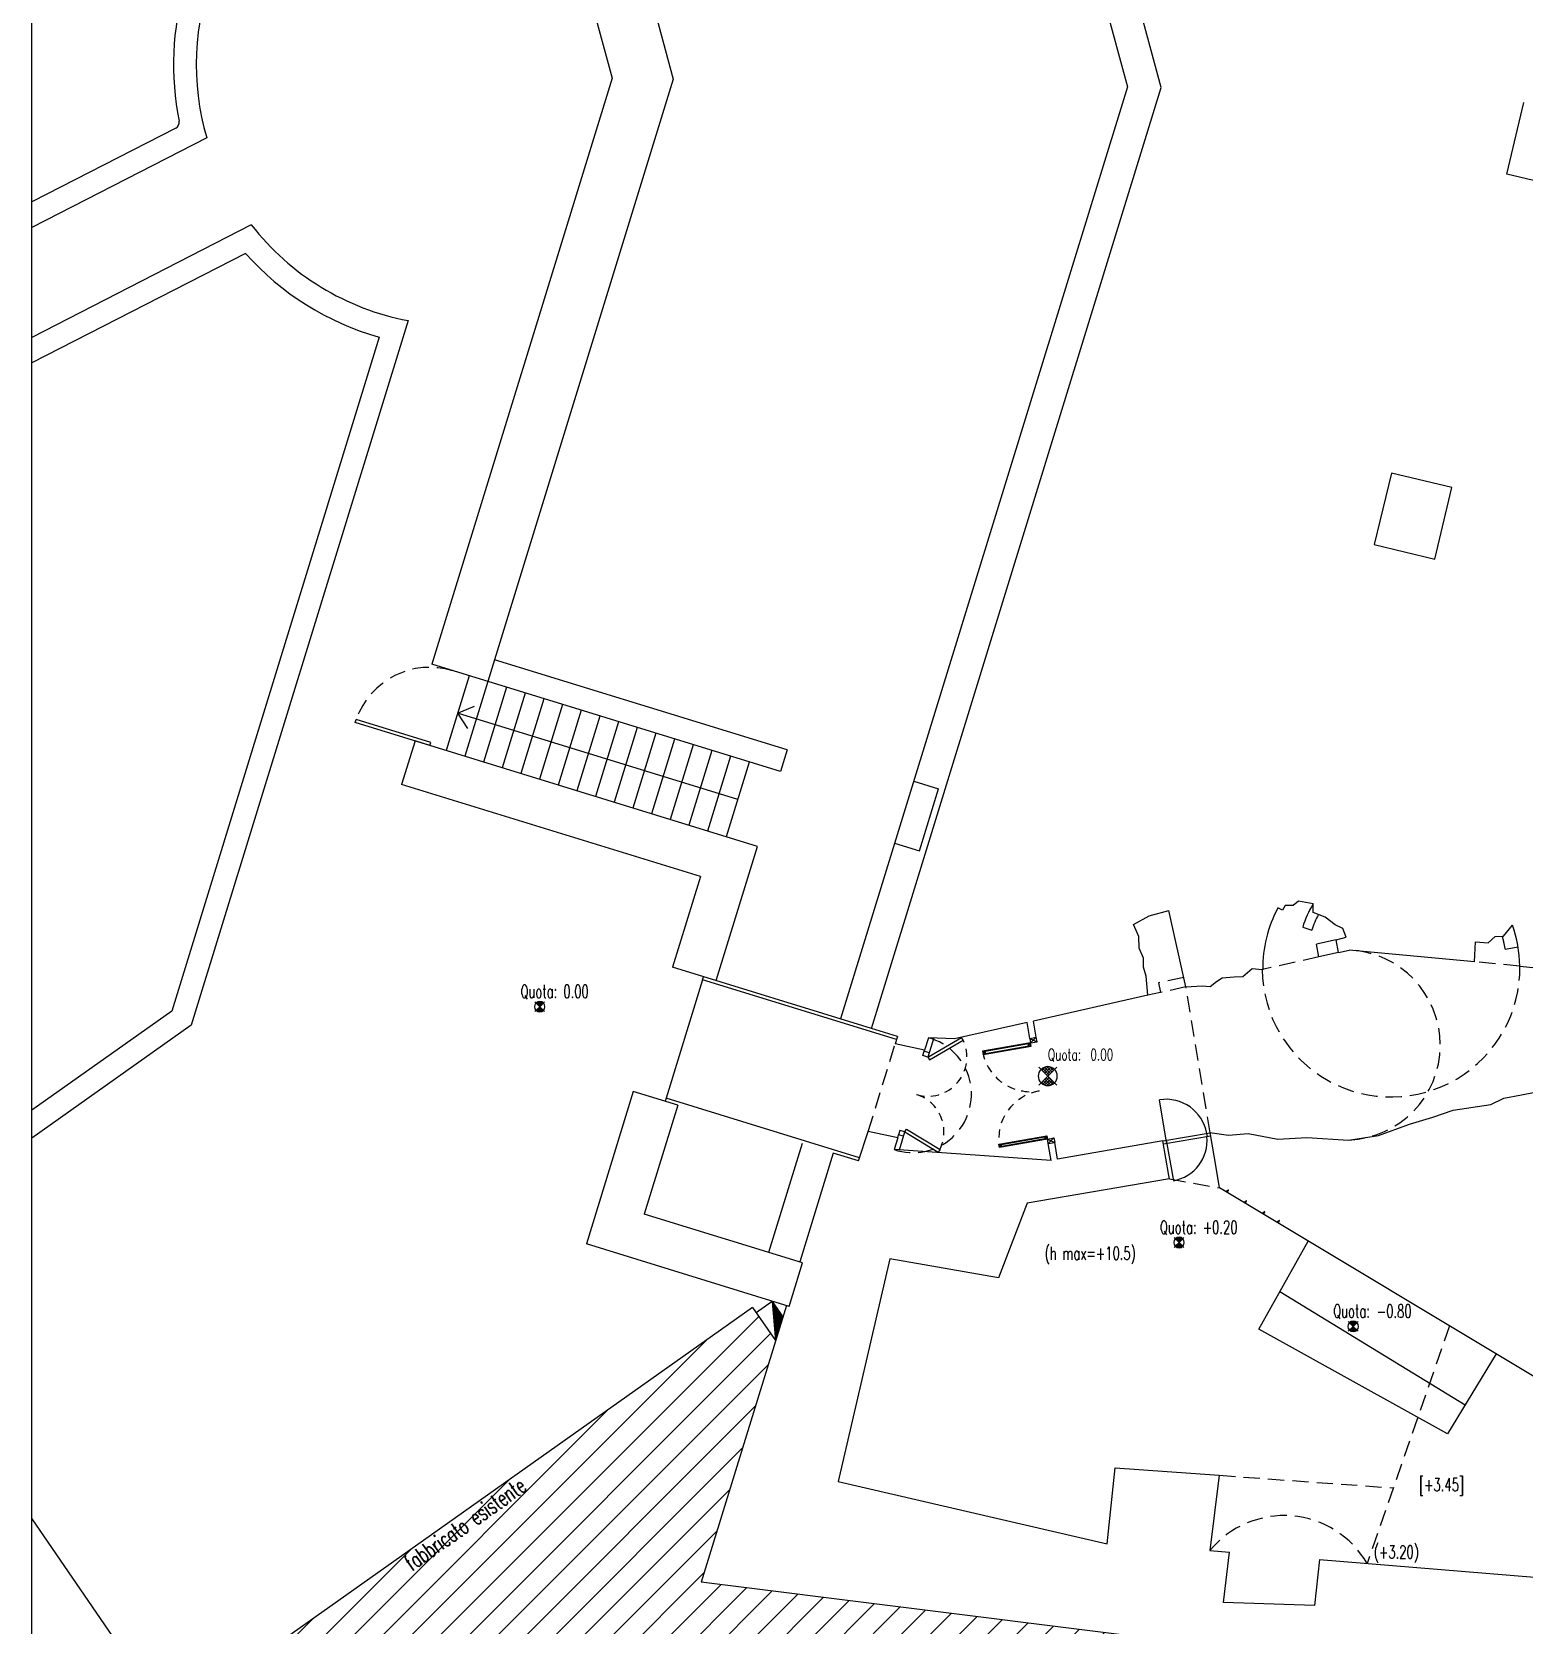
# Model space of a CAD drawing. Extents: x 152.8 to 248.8, y 69.3 to 148.3.
# Drawn here: x 152.85 to 175.76, y 92.6 to 117.06 of the extents above; entities that cross this region are included whole.
import ezdxf

# ---------------------------------------------------------------- set-up
doc = ezdxf.new("R2010")
doc.units = 0
doc.linetypes.add('HIDDEN', pattern=[0.375, 0.25, -0.125])
doc.linetypes.add('HIDDEN2', pattern=[0.1875, 0.125, -0.0625])
doc.layers.get('0').update_dxf_attribs({"linetype": 'CONTINUOUS'})
for name, color, linetype in [('CAMPIT', 1, 'CONTINUOUS'), ('CAMPIT----CAG', 1, 'CONTINUOUS'), ('DANNI', 3, 'CONTINUOUS'), ('INFISSI---CAZ', 2, 'CONTINUOUS'), ('INGOMBRI--CAF', 2, 'HIDDEN2'), ('MURI', 4, 'CONTINUOUS'), ('MURI------CAJ', 4, 'CONTINUOUS'), ('PLANIMETRIA', 1, 'CONTINUOUS'), ('PROIEZIONI', 2, 'HIDDEN'), ('QUOT-GEN--CAH', 2, 'CONTINUOUS'), ('SCAVI', 10, 'CONTINUOUS'), ('TESTI-----CAH', 2, 'CONTINUOUS'), ('VISTE', 2, 'CONTINUOUS'), ('VISTE-----CAF', 2, 'CONTINUOUS')]:
    doc.layers.add(name, color=color, linetype=linetype)
doc.styles.add('1', font='SIMPLEX', dxfattribs={"width": 0.65})

# ---------------------------------------------------------------- blocks, each defined once
blk = doc.blocks.new('QTP2--2S')
for q in [(-0.152, 0.152), (-0.152, -0.152), (0.152, 0.152), (0.152, -0.152)]:
    blk.add_line((0, 0), q)
at = {"color": 0}
for p, q in [((-0.099, 0.099), (-0.04, 0.158)), ((0.023, 0.023), (-0.09, 0.135)), ((-0.074, 0.074), (0.014, 0.162)), ((0.048, 0.048), (-0.057, 0.152)), ((-0.049, 0.049), (0.055, 0.153)), ((-0.024, 0.024), (0.088, 0.137)), ((0.072, 0.072), (-0.017, 0.162)), ((0.097, 0.097), (0.036, 0.159)), ((-0.114, -0.115), (0, 0)), ((-0.046, -0.156), (-0.101, -0.101)), ((-0.087, -0.137), (0.025, -0.025)), ((0.01, -0.162), (-0.076, -0.076)), ((-0.054, -0.153), (0.05, -0.05)), ((0.051, -0.154), (-0.051, -0.051)), ((0.085, -0.138), (-0.027, -0.027)), ((-0.013, -0.162), (0.075, -0.075)), ((0.113, -0.117), (-0.002, -0.002)), ((0.042, -0.157), (0.099, -0.099))]:
    blk.add_line(p, q, dxfattribs=at)
for start, end in [(135, 225), (45, 135), (315, 45), (225, 315)]:
    blk.add_arc((0, 0), 0.162, start, end)
at = {"style": '1', "width": 0.65}
blk.add_text('Quota:', height=0.2, dxfattribs=at).set_placement((0.004, 0.267))
blk.add_attdef('QUOTA', (0.727, 0.267), '', height=0.2, dxfattribs=at)
blk = doc.blocks.new('*X9')
at = {"color": 0}
for p, q in [((2.295, 8.606), (2.3, 8.611)), ((2.297, 8.59), (2.307, 8.6)), ((2.298, 8.574), (2.314, 8.59)), ((2.3, 8.557), (2.322, 8.579)), ((2.301, 8.541), (2.329, 8.569)), ((2.302, 8.525), (2.336, 8.559)), ((2.304, 8.509), (2.344, 8.548)), ((2.305, 8.493), (2.351, 8.538)), ((2.307, 8.476), (2.358, 8.528)), ((2.308, 8.46), (2.366, 8.517)), ((2.31, 8.444), (2.373, 8.507)), ((2.311, 8.428), (2.38, 8.497)), ((2.313, 8.411), (2.387, 8.486)), ((2.314, 8.395), (2.395, 8.476)), ((2.316, 8.379), (2.402, 8.466)), ((2.317, 8.363), (2.409, 8.455)), ((2.318, 8.347), (2.417, 8.445)), ((2.32, 8.33), (2.424, 8.435)), ((2.321, 8.314), (2.431, 8.424)), ((2.323, 8.298), (2.439, 8.414)), ((2.324, 8.282), (2.446, 8.403)), ((2.326, 8.265), (2.453, 8.393)), ((2.327, 8.249), (2.457, 8.379)), ((2.329, 8.233), (2.449, 8.353)), ((2.33, 8.217), (2.441, 8.328)), ((2.332, 8.201), (2.433, 8.302)), ((2.333, 8.184), (2.425, 8.277)), ((2.334, 8.168), (2.417, 8.251)), ((2.336, 8.152), (2.41, 8.226)), ((2.337, 8.136), (2.402, 8.2)), ((2.339, 8.119), (2.394, 8.174)), ((2.34, 8.103), (2.386, 8.149)), ((2.342, 8.087), (2.378, 8.123)), ((2.343, 8.071), (2.37, 8.098)), ((2.345, 8.054), (2.362, 8.072)), ((2.346, 8.038), (2.355, 8.047))]:
    blk.add_line(p, q, dxfattribs=at)
blk = doc.blocks.new('POA0022R')
at = {"color": 0}
for p, q in [((1, 0.05), (0, 0.05)), ((0, 0.05), (0, 0)), ((0.05, 0.05), (0, 0)), ((0, 0.05), (0.05, 0)), ((0, 0), (1, 0)), ((0.05, 0.05), (0.05, 0)), ((0.95, 0.04), (0.05, 0.04)), ((0.05, 0.01), (0.95, 0.01)), ((0.95, 0), (0.95, 0.05)), ((0.95, 0.05), (1, 0)), ((1, 0.05), (0.95, 0)), ((1, 0), (1, 0.05))]:
    blk.add_line(p, q, dxfattribs=at)

msp = doc.modelspace()

# ---------------------------------------------------------------- hatches: boundary and pattern name
at = {"layer": 'CAMPIT'}
h = msp.add_hatch(dxfattribs=at)
h.set_pattern_fill('ANSI31', color=256, scale=2.5, style=0)
h.set_pattern_definition([(45, (-9.98624, -26.28145), (-0.22097087, 0.22097087), [])])
h.paths.add_polyline_path([(163.12638, 93.25355), (164.27002, 96.96797), (163.9141, 97.47099), (156.59876, 92.29503), (160.60911, 86.81309), (167.04711, 78.01269), (167.19445, 77.82462), (188.21599, 90.1257)])
h.paths.add_polyline_path([(158.67217, 93.32995), (160.77032, 94.8145), (160.55372, 95.12062), (158.45557, 93.63608)], flags=24)

# ---------------------------------------------------------------- linework, layer by layer
msp.add_line((163.14906, 102.50266), (162.58997, 100.68678), dxfattribs=at)
at = {"layer": 'CAMPIT----CAG'}
msp.add_line((164.21676, 97.56264), (164.27002, 96.96797), dxfattribs=at)
at = {"layer": 'DANNI', "color": 2}
for points in [[(171.19786, 99.24417, 0.05625, 0, 0), (171.22679, 99.29241, 0, 0, 0)], [(171.47496, 99.07799, 0.05625, 0, 0), (171.50389, 99.12623, 0, 0, 0)], [(171.75428, 98.91048, 0.05625, 0, 0), (171.78321, 98.95872, 0, 0, 0)], [(171.9792, 98.77559, 0.05625, 0, 0), (172.00813, 98.82383, 0, 0, 0)]]:
    msp.add_lwpolyline(points, format="xyseb", dxfattribs=at)
for p in [(171.22083, 99.27134), (171.49792, 99.10517), (171.77725, 98.93765), (172.00217, 98.80276)]:
    msp.add_point(p, dxfattribs=at)
at = {"layer": 'INFISSI---CAZ'}
for p, q in [((166.47915, 104.48283), (166.77341, 105.43856)), ((166.60773, 101.31629), (167.12492, 101.62045)), ((168.1743, 101.60493), (168.28487, 101.55322)), ((168.18637, 101.53598), (168.2728, 101.62217)), ((166.25586, 100.16903), (166.76853, 99.85731)), ((168.44504, 100.05845), (168.55562, 100.00674)), ((168.45711, 99.9895), (168.54354, 100.07569))]:
    msp.add_line(p, q, dxfattribs=at)
for points in [[(166.69819, 101.61125), (166.60773, 101.31629), (166.53124, 101.33974), (166.55177, 101.40667)], [(166.60773, 101.31629), (166.63307, 101.27319), (167.15026, 101.57735), (167.12492, 101.62045)], [(168.1743, 101.60493), (168.18637, 101.53598), (168.28487, 101.55322), (168.2728, 101.62217)], [(166.17086, 99.89189), (166.25586, 100.16903), (166.17938, 100.19249), (166.15885, 100.12557)], [(166.25586, 100.16903), (166.28184, 100.21176), (166.7945, 99.90003), (166.76853, 99.85731)], [(168.45711, 99.9895), (168.44504, 100.05845), (168.54354, 100.07569), (168.55562, 100.00674)]]:
    msp.add_lwpolyline(points, dxfattribs=at)
at = {"layer": 'INGOMBRI--CAF'}
for centre, radius, start, end in [((166.60773, 101.31629), 0.6, 252.948952, 25.679985), ((168.18637, 101.53598), 0.75, 189.930175, 279.930175), ((168.44504, 100.05845), 0.75, 99.930175, 189.930175), ((166.25586, 100.16903), 0.6, 333.478727, 72.948952)]:
    msp.add_arc(centre, radius, start, end, dxfattribs=at)
at = {"layer": 'MURI'}
for p, q in [((175.49784, 114.87197), (175.76027, 115.97286)), ((176.43178, 114.64948), (175.49784, 114.87197)), ((173.72925, 110.28398), (173.45898, 109.18497)), ((174.65532, 110.06323), (173.72925, 110.28398)), ((174.39292, 108.96247), (174.65532, 110.06323)), ((173.45898, 109.18497), (174.39289, 108.96234))]:
    msp.add_line(p, q, dxfattribs=at)
at = {"layer": 'MURI------CAJ'}
for p, q in [((170.19252, 116.20359), (166.4406, 130.0404)), ((165.74421, 101.75597), (170.19252, 116.20359)), ((170.5714, 102.39474), (170.30832, 103.56555)), ((172.91271, 102.9235), (172.87559, 103.12003)), ((175.00134, 102.78014), (175.01738, 103.08798)), ((172.91271, 102.9235), (173.07983, 102.96105)), ((175.00134, 102.78014), (173.07983, 102.96105)), ((169.98519, 102.26568), (168.22922, 101.87111)), ((168.13154, 101.84916), (167.01522, 101.59833)), ((168.1743, 101.60493), (168.13154, 101.84916)), ((168.2728, 101.62217), (168.22922, 101.87111)), ((166.14034, 101.634), (165.74421, 101.75597)), ((166.14034, 101.634), (166.10516, 101.51927)), ((166.55691, 101.42341), (166.10516, 101.51927)), ((166.61555, 101.61462), (166.55691, 101.42341)), ((167.01522, 101.59833), (166.61555, 101.61462)), ((165.54505, 99.72463), (165.69303, 100.17555)), ((166.14478, 100.07969), (165.69303, 100.17555)), ((166.14478, 100.07969), (166.08891, 99.89753)), ((171.03361, 99.62157), (170.94227, 100.1586)), ((165.15569, 99.84452), (164.6407, 98.17188)), ((165.54505, 99.72463), (165.15569, 99.84452)), ((168.50229, 99.73143), (166.08891, 99.89753)), ((168.50229, 99.73143), (168.45711, 99.9895)), ((168.60079, 99.74868), (168.55562, 100.00674)), ((170.21724, 100.03167), (168.60079, 99.74868)), ((170.31057, 99.49859), (170.21724, 100.03167)), ((170.27511, 99.99104), (170.26653, 100.04005)), ((171.08688, 99.30838), (171.03361, 99.62157)), ((170.31919, 99.44934), (168.13508, 99.07447)), ((170.31919, 99.44934), (170.31057, 99.49859)), ((168.13508, 99.07447), (167.69352, 97.92887)), ((178.80861, 94.67751), (171.08688, 99.30838)), ((166.02543, 98.22082), (165.22855, 94.80037)), ((167.69352, 97.92887), (166.02543, 98.22082)), ((163.9141, 97.47099), (156.59876, 92.29503)), ((164.43471, 97.50288), (163.12638, 93.25355)), ((163.9141, 97.47099), (164.27002, 96.96797)), ((164.21676, 97.56264), (163.97186, 97.38936)), ((164.21676, 97.56264), (164.38145, 97.32988)), ((169.35972, 93.84416), (169.48474, 95.01168)), ((169.48474, 95.01168), (171.08258, 94.89636)), ((165.22855, 94.80037), (169.35972, 93.84416)), ((171.08258, 94.89636), (170.93749, 93.73981)), ((170.93749, 93.73981), (171.24128, 93.7149)), ((171.14866, 92.94376), (171.24128, 93.7149)), ((172.62013, 93.60182), (172.5443, 92.89732)), ((172.62013, 93.60182), (178.092, 93.15307)), ((188.21599, 90.1257), (163.12638, 93.25355)), ((172.5443, 92.89732), (171.14866, 92.94376))]:
    msp.add_line(p, q, dxfattribs=at)
at = {"layer": 'MURI------CAJ', "linetype": 'Continuous'}
for p, q in [((166.55177, 101.40667), (166.55691, 101.42341)), ((166.14478, 100.07969), (166.15885, 100.12557))]:
    msp.add_line(p, q, dxfattribs=at)
at = {"layer": 'MURI------CAJ'}
for points in [[(169.98519, 102.26568), (169.9586, 102.55995), (169.91898, 102.69858), (169.91898, 102.83721), (169.85294, 102.98904), (169.84634, 103.16728), (169.76709, 103.35211), (170.00483, 103.48414), (170.30832, 103.56555)], [(172.87559, 103.12003), (173.0305, 103.15655), (172.97858, 103.29001), (172.8599, 103.34932), (172.70785, 103.46425), (172.52612, 103.5384), (172.52612, 103.66815), (172.29989, 103.70893), (172.2183, 103.64591), (172.0922, 103.64591), (172.05141, 103.57176), (171.98258, 103.60807)], [(175.01738, 103.08798), (175.21343, 103.07296), (175.31952, 103.16911), (175.44802, 103.17587), (175.58338, 103.34403)], [(170.57083, 102.39728), (170.82135, 102.41266), (170.94098, 102.39985), (171.03924, 102.47672), (171.12897, 102.53652), (171.31269, 102.54933), (171.44513, 102.5536), (171.5904, 102.67746), (171.74164, 102.66036)], [(175.69825, 102.71453), (175.94982, 102.6854), (176.16454, 102.70101), (176.34413, 102.63076), (176.58619, 102.54881), (176.87119, 102.5371), (177.21475, 102.50198), (177.49584, 102.54881), (177.76523, 102.48636), (178.07365, 102.47856), (178.37037, 102.49807), (178.51482, 102.45124), (178.71621, 102.43039)], [(173.06933, 100.04388), (173.52772, 100.1132), (174.00581, 100.28698), (174.36075, 100.3956), (174.67223, 100.50421), (175.25173, 100.5911), (175.45456, 100.68524), (175.72258, 100.73592), (176.06613, 100.80333)], [(170.93995, 100.1582), (171.22554, 100.11882), (171.52664, 100.14499), (171.98046, 100.05775), (172.42556, 100.08392), (173.06933, 100.04388)]]:
    msp.add_lwpolyline(points, dxfattribs=at)
at = {"layer": 'MURI------CAJ', "color": 0}
for points in [[(168.1743, 101.60493), (168.1743, 101.60493), (168.1743, 101.60493), (168.2728, 101.62217), (168.2728, 101.62217), (168.2728, 101.62217)], [(166.62825, 101.38321), (166.62825, 101.38321), (166.62825, 101.38321), (166.55177, 101.40667), (166.55177, 101.40667), (166.55177, 101.40667)], [(166.23533, 100.10211), (166.23533, 100.10211), (166.23533, 100.10211), (166.15885, 100.12557), (166.15885, 100.12557), (166.15885, 100.12557)], [(168.45711, 99.9895), (168.45711, 99.9895), (168.45711, 99.9895), (168.55562, 100.00674), (168.55562, 100.00674), (168.55562, 100.00674)]]:
    msp.add_lwpolyline(points, dxfattribs=at)
at = {"layer": 'MURI------CAJ'}
for start, end in [(151.942549, 180.588107), (1.01397, 19.669637)]:
    msp.add_arc((173.72458, 102.6796), 1.97399, start, end, dxfattribs=at)
at = {"layer": 'PLANIMETRIA', "color": 2}
msp.add_line((152.84927, 94.22761), (154.9659, 91.1397), dxfattribs=at)
at = {"layer": 'PROIEZIONI'}
for p, q in [((175.47356, 102.97637), (175.67074, 103.00983)), ((172.61269, 102.85608), (171.74164, 102.66036)), ((175.69825, 102.71453), (175.00134, 102.78014)), ((170.53852, 102.54109), (170.14776, 102.45562)), ((170.18064, 102.30927), (169.98519, 102.26568)), ((170.14776, 102.45562), (170.18064, 102.30927)), ((170.5714, 102.39474), (170.18064, 102.30927)), ((170.94052, 100.15469), (170.57083, 102.39728)), ((170.31919, 99.44934), (171.08688, 99.30838)), ((174.61739, 97.19106), (173.35323, 93.54169)), ((171.08258, 94.89636), (173.75566, 94.70343))]:
    msp.add_line(p, q, dxfattribs=at)
for centre, radius, start, end in [((158.96039, 106.10149), 1.2, 72.886813, 160.498798), ((173.72458, 102.6796), 1.77399, 9.630435, 16.209975), ((173.016, 101.50268), 1.45977, 272.093797, 87.493594), ((173.72, 102.68338), 1.9785, 180.666809, 0.90195), ((166.37873, 100.74795), 0.89845, 251.180802, 74.717103), ((172.07674, 92.80406), 1.47429, 30.021905, 140.601379)]:
    msp.add_arc(centre, radius, start, end, dxfattribs=at)
at = {"layer": 'QUOT-GEN--CAH'}
for p, q in [((160.64728, 102.0913), (160.57149, 102.16708)), ((160.64728, 102.0913), (160.57149, 102.01551)), ((160.59004, 102.03364), (160.64749, 102.09109)), ((160.6243, 102.01338), (160.59683, 102.04085)), ((160.59799, 102.14058), (160.62749, 102.17009)), ((160.6587, 102.10272), (160.6024, 102.15901)), ((160.60381, 102.02266), (160.65986, 102.07871)), ((160.65221, 102.01021), (160.6092, 102.05322)), ((160.61036, 102.12821), (160.65438, 102.17222)), ((160.67107, 102.11509), (160.61879, 102.16737)), ((160.6205, 102.0146), (160.67223, 102.06634)), ((160.67295, 102.01422), (160.62158, 102.0656)), ((160.62274, 102.11583), (160.67467, 102.16777)), ((160.68983, 102.02209), (160.63395, 102.07797)), ((160.63511, 102.10346), (160.69125, 102.1596)), ((160.68345, 102.12747), (160.63883, 102.17209)), ((160.64095, 102.01031), (160.68461, 102.05396)), ((160.70376, 102.03291), (160.64633, 102.09034)), ((160.64728, 102.0913), (160.72306, 102.16708)), ((160.64728, 102.0913), (160.72306, 102.01551)), ((160.69582, 102.13984), (160.66512, 102.17055)), ((160.66819, 102.0128), (160.69698, 102.04159)), ((170.46461, 98.47185), (170.38882, 98.54763)), ((170.46461, 98.47185), (170.38882, 98.39606)), ((170.40737, 98.41419), (170.46482, 98.47164)), ((170.44163, 98.39393), (170.41416, 98.4214)), ((170.41532, 98.52113), (170.44482, 98.55064)), ((170.47603, 98.48327), (170.41973, 98.53957)), ((170.42114, 98.40322), (170.47719, 98.45926)), ((170.46954, 98.39076), (170.42653, 98.43377)), ((170.42769, 98.50876), (170.4717, 98.55277)), ((170.4884, 98.49564), (170.43612, 98.54793)), ((170.43783, 98.39515), (170.48956, 98.44689)), ((170.49028, 98.39477), (170.43891, 98.44615)), ((170.44007, 98.49639), (170.492, 98.54832)), ((170.50716, 98.40265), (170.45128, 98.45852)), ((170.45244, 98.48401), (170.50858, 98.54015)), ((170.50078, 98.50802), (170.45615, 98.55264)), ((170.45828, 98.39086), (170.50194, 98.43451)), ((170.52109, 98.41346), (170.46365, 98.4709)), ((170.46461, 98.47185), (170.54039, 98.54763)), ((170.46461, 98.47185), (170.54039, 98.39606)), ((170.51315, 98.52039), (170.48245, 98.5511)), ((170.48552, 98.39335), (170.51431, 98.42214)), ((173.13824, 97.18357), (173.06246, 97.25936)), ((173.13824, 97.18357), (173.06246, 97.10779)), ((173.08101, 97.12592), (173.13845, 97.18336)), ((173.11526, 97.10566), (173.08779, 97.13313)), ((173.08895, 97.23286), (173.11846, 97.26236)), ((173.14967, 97.195), (173.09337, 97.25129)), ((173.09478, 97.11494), (173.15083, 97.17099)), ((173.14318, 97.10249), (173.10017, 97.1455)), ((173.10133, 97.22049), (173.14534, 97.2645)), ((173.16204, 97.20737), (173.10976, 97.25965)), ((173.11146, 97.10688), (173.1632, 97.15862)), ((173.16392, 97.1065), (173.11254, 97.15787)), ((173.1137, 97.20811), (173.16564, 97.26005)), ((173.18079, 97.11437), (173.12492, 97.17025)), ((173.12608, 97.19574), (173.18222, 97.25188)), ((173.17441, 97.21975), (173.12979, 97.26437)), ((173.13192, 97.10258), (173.17557, 97.14624)), ((173.19473, 97.12519), (173.13729, 97.18262)), ((173.13824, 97.18357), (173.21403, 97.25936)), ((173.13824, 97.18357), (173.21403, 97.10779)), ((173.18679, 97.23212), (173.15608, 97.26283)), ((173.15916, 97.10508), (173.18795, 97.13387))]:
    msp.add_line(p, q, dxfattribs=at)
for centre, start, end in [((160.64728, 102.0913), 135, 225), ((160.64728, 102.0913), 45, 135), ((160.64728, 102.0913), 225, 315), ((160.64728, 102.0913), 315, 45), ((170.46461, 98.47185), 135, 225), ((170.46461, 98.47185), 45, 135), ((170.46461, 98.47185), 225, 315), ((170.46461, 98.47185), 315, 45), ((173.13824, 97.18357), 135, 225), ((173.13824, 97.18357), 45, 135), ((173.13824, 97.18357), 225, 315), ((173.13824, 97.18357), 315, 45)]:
    msp.add_arc(centre, 0.08124, start, end, dxfattribs=at)
at = {"layer": 'SCAVI'}
msp.add_lwpolyline([(152.84927, 69.47906), (152.84927, 148.28894), (229.34701, 148.28894), (229.34701, 69.47906)], dxfattribs=at)
at = {"layer": 'TESTI-----CAH'}
for p, q in [((155.05862, 115.5783), (152.84927, 114.44601)), ((155.53515, 115.42923), (152.84927, 114.05272)), ((156.21928, 114.09433), (152.84927, 112.3672)), ((156.13012, 113.65535), (152.84927, 111.97392))]:
    msp.add_line(p, q, dxfattribs=at)
for centre, radius, start, end in [((159.37381, 116.55379), 4, 158.739208, 196.328201), ((159.37381, 116.55379), 4.35, 163.576494, 191.490914), ((155.01301, 115.66729), 0.1, 297.135124, 11.490914), ((159.37381, 116.55379), 4, 217.942047, 259.241843)]:
    msp.add_arc(centre, radius, start, end, dxfattribs=at)
at = {"layer": 'VISTE'}
for p, q in [((157.15684, 136.76633), (162.69808, 116.33061)), ((156.28821, 136.5308), (161.76127, 116.34649)), ((164.19233, 136.42135), (169.67207, 116.21241)), ((161.76127, 116.34649), (158.99064, 107.34777)), ((162.69808, 116.33061), (159.85079, 107.08294)), ((169.67207, 116.21241), (165.26634, 101.9031)), ((158.62716, 112.6241), (155.29657, 101.80671)), ((158.18272, 112.37004), (154.99713, 102.02359)), ((164.4457, 106.03441), (159.95378, 107.41744)), ((164.34271, 105.69991), (158.99064, 107.34777)), ((159.56407, 107.17121), (159.21096, 106.02434)), ((159.85079, 107.08294), (159.49768, 105.93607)), ((160.13751, 106.99466), (159.7844, 105.84779)), ((160.42423, 106.90638), (160.07112, 105.75951)), ((159.38752, 106.59778), (159.64644, 106.70507)), ((160.71095, 106.8181), (160.35783, 105.67123)), ((160.99766, 106.72982), (160.64455, 105.58295)), ((157.81352, 106.4546), (157.82923, 106.50208)), ((157.81352, 106.4546), (157.82923, 106.50208)), ((163.98961, 104.55304), (157.81352, 106.4546)), ((158.97511, 106.14928), (157.82923, 106.50208)), ((163.68828, 105.27361), (159.38752, 106.59778)), ((159.38752, 106.59778), (159.54125, 106.36343)), ((161.28438, 106.64155), (160.93127, 105.49468)), ((161.5711, 106.55327), (161.21799, 105.4064)), ((161.85782, 106.46499), (161.5047, 105.31812)), ((158.7331, 106.17147), (158.52631, 105.50271)), ((158.96039, 106.10149), (158.7331, 106.17147)), ((162.14453, 106.37671), (161.79142, 105.22984)), ((162.43125, 106.28843), (162.07814, 105.14156)), ((162.71797, 106.20016), (162.36486, 105.05328)), ((158.96039, 106.10149), (158.97511, 106.14928)), ((163.00469, 106.11188), (162.65157, 104.96501)), ((163.2914, 106.0236), (162.93829, 104.87673)), ((163.57812, 105.93532), (163.22501, 104.78845)), ((164.4457, 106.03441), (164.34271, 105.69991)), ((163.86484, 105.84704), (163.51173, 104.70017)), ((163.11462, 104.09001), (158.52631, 105.50271)), ((163.35492, 102.4916), (163.98961, 104.55304)), ((163.11462, 104.09001), (162.68591, 102.69758)), ((172.36434, 103.30981), (172.50529, 103.26712)), ((172.87559, 103.12003), (172.57557, 103.05261)), ((172.61269, 102.85608), (172.57557, 103.05261)), ((172.91271, 102.9235), (172.61269, 102.85608)), ((165.74421, 101.75597), (162.68591, 102.69758)), ((163.14906, 102.50266), (163.16377, 102.55045)), ((166.12568, 101.5862), (163.14906, 102.50266)), ((154.99713, 102.02359), (152.84927, 100.50387)), ((155.29657, 101.80671), (152.84927, 100.07512)), ((162.08503, 100.78993), (161.36407, 98.4483)), ((162.7664, 100.58015), (162.08503, 100.78993)), ((162.7664, 100.58015), (162.25141, 98.90753)), ((162.58997, 100.68678), (162.57526, 100.63899)), ((165.56064, 99.77215), (162.58997, 100.68678)), ((164.67782, 99.99165), (164.16283, 98.31901)), ((164.6847, 98.15834), (162.25141, 98.90753)), ((164.47871, 97.48933), (161.36407, 98.4483)), ((164.47871, 97.48933), (164.6847, 98.15834))]:
    msp.add_line(p, q, dxfattribs=at)
for centre, radius, start, end in [((159.37381, 116.55379), 4.35, 221.782744, 254.108631), ((173.59638, 102.96928), 1.27823, 146.855666, 164.549196), ((173.72862, 102.89652), 1.27823, 151.514338, 163.146362), ((149.30783, 106.14438), 7, 305.281275, 305.634192)]:
    msp.add_arc(centre, radius, start, end, dxfattribs=at)
at = {"layer": 'VISTE-----CAF'}
for p, q in [((166.39112, 105.55626), (166.77341, 105.43856)), ((166.09686, 104.60054), (166.47915, 104.48283)), ((170.26653, 100.04005), (170.16669, 100.66209)), ((170.21724, 100.03167), (170.94052, 100.15469)), ((170.94891, 100.1054), (170.22586, 99.98242)), ((170.89962, 100.09701), (170.89123, 100.14631)), ((170.26653, 100.04005), (170.37795, 99.41999)), ((171.69272, 97.14133), (172.44788, 98.49216)), ((172.01493, 97.7177), (174.85829, 95.97864)), ((174.58677, 95.5347), (171.69272, 97.14133)), ((175.33618, 96.75999), (174.58677, 95.5347))]:
    msp.add_line(p, q, dxfattribs=at)
at = {"layer": 'VISTE-----CAF', "linetype": 'HIDDEN'}
msp.add_line((165.69303, 100.17555), (166.10516, 101.51927), dxfattribs=at)
at = {"layer": 'VISTE-----CAF'}
for centre, radius, start, end in [((170.26515, 100.03362), 0.63614, 10.203307, 98.904383), ((170.26653, 100.04005), 0.63, 280.186666, 5.10076)]:
    msp.add_arc(centre, radius, start, end, dxfattribs=at)

# ---------------------------------------------------------------- block references
at = {"layer": 'CAMPIT----CAG'}
msp.add_blockref('*X9', (161.92264, 88.94439), dxfattribs=at)
at = {"layer": 'INFISSI---CAZ', "xscale": 0.75, "zscale": 0.75, "rotation": 189.9301750855618}
for p, yscale in [((168.18637, 101.53598), 1.000000014901161), ((168.44504, 100.05845), -1.000000014901161)]:
    msp.add_blockref('POA0022R', p, dxfattribs=dict(at, yscale=yscale))
at = {"layer": 'QUOT-GEN--CAH', "xscale": 0.9, "yscale": 0.9, "zscale": 0.9}
msp.add_blockref('QTP2--2S', (168.44924, 101.02479), dxfattribs=at).add_auto_attribs({'QUOTA': '0.00'})

# ---------------------------------------------------------------- texts
at = {"layer": 'QUOT-GEN--CAH', "style": '1', "width": 0.65}
for s, p in [('Quota:', (160.35349, 102.22467)), ('Quota:', (170.17082, 98.60522)), ('(h max=+10.5)', (168.40215, 98.20625)), ('Quota:', (172.83263, 97.31695)), ('[+3.45]', (174.14907, 94.65188)), ('(+3.20)', (173.45626, 93.61982))]:
    msp.add_text(s, height=0.2, dxfattribs=at).set_placement(p)
for tag, p in [('0.00', (161.01075, 102.22467)), ('+0.20', (170.82808, 98.60522)), ('-0.80', (173.50171, 97.31695))]:
    msp.add_attdef(tag, p, '0.00', height=0.2, dxfattribs=at)
at = {"layer": 'TESTI-----CAH', "style": '1', "width": 0.65}
msp.add_text('fabbricato esistente', height=0.25, rotation=35.2813, dxfattribs=at).set_placement((158.68709, 93.41707))

doc.saveas('drawing.dxf')
